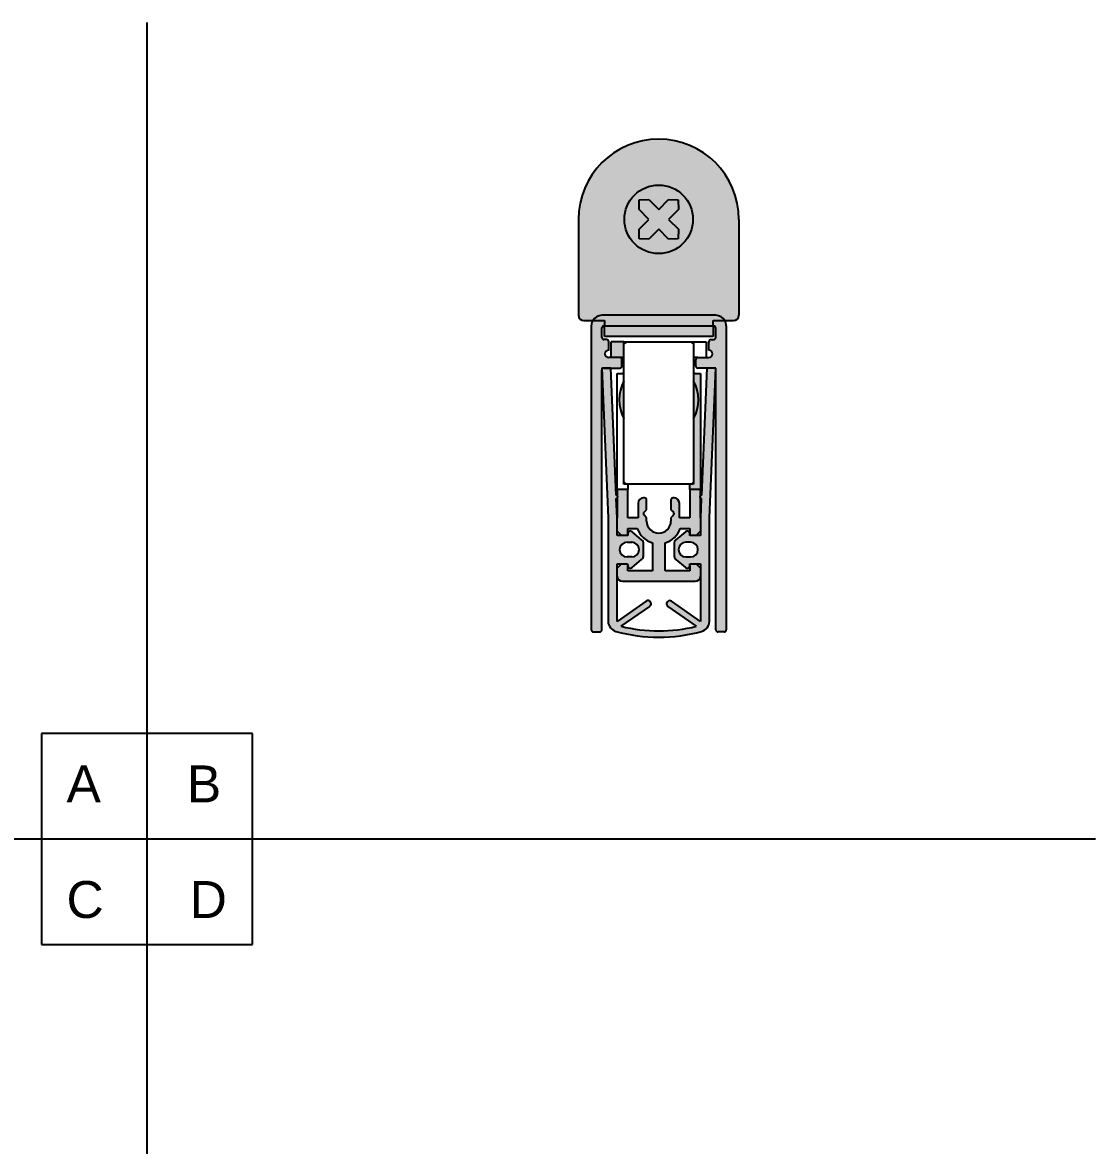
# Model space of a CAD drawing. Header units: millimetres. Extents: x 18 to 198, y 19 to 248.
# Drawn here: x 96.3 to 198, y 142 to 248.5 of the extents above; entities that cross this region are included whole.
import ezdxf
from ezdxf.enums import TextEntityAlignment as Align
from ezdxf.lldxf.tags import DXFTag

# ---------------------------------------------------------------- set-up
doc = ezdxf.new("R2010")
doc.units = ezdxf.units.MM
for name, color, linetype in [('3MM_SCHRAUBE_X_1', 7, 'Continuous'), ('AJ_359', 7, 'Continuous'), ('AP_562_M', 7, 'Continuous'), ('AP_563_708MM', 7, 'Continuous'), ('AP_564_703MM', 7, 'Continuous'), ('AW_121', 7, 'Continuous'), ('DV2_Default', 7, 'Continuous'), ('Standard', 7, 'Continuous')]:
    doc.layers.add(name, color=color, linetype=linetype)
doc.styles.add('SEACAD_Arial', font='ARIAL.TTF')
tags = doc.linetypes.add('HIDDEN2', pattern=[4.762499999999999, 3.175, -1.5875]).pattern_tags.tags
tags[6:7] = [DXFTag(74, 4), DXFTag(75, 0), DXFTag(340, '0'), DXFTag(46, 0.0), DXFTag(50, 0.0), DXFTag(44, 0.0), DXFTag(45, 0.0)]
tags[4:5] = [DXFTag(74, 4), DXFTag(75, 0), DXFTag(340, '0'), DXFTag(46, 0.0), DXFTag(50, 0.0), DXFTag(44, 0.0), DXFTag(45, 0.0)]

# ---------------------------------------------------------------- blocks, each defined once
blk = doc.blocks.new('SE1')
at = {"layer": 'DV2_Default', "linetype": 'Continuous'}
h = blk.add_hatch(color=7, dxfattribs=at)
edge = h.paths.add_edge_path()
edge.add_line((148.999691876286, 229.8110638540582), (148.999691876286, 220.7132860762805))
edge.add_arc((149.499691876286, 220.7132860762804), 0.5000000000000004, 180, 270)
edge.add_line((149.499691876286, 220.2132860762804), (150.3444192474763, 220.2132860762804))
edge.add_arc((151.2104446512607, 219.7132860762804), 1.000000000000001, 90, 149.9999999999995, ccw=False)
edge.add_line((151.2104446512607, 220.7132860762804), (162.0104446512607, 220.7132860762804))
edge.add_arc((162.0104446512607, 219.7132860762804), 1.000000000000001, 29.999999999999773, 90, ccw=False)
edge.add_line((162.8764700550452, 220.2132860762804), (163.6996918762861, 220.2132860762804))
edge.add_arc((163.699691876286, 220.7132860762804), 0.5000000000000004, 270, 360)
edge.add_line((164.199691876286, 220.7132860762804), (164.199691876286, 229.8110638540582))
edge.add_arc((156.599691876286, 229.8110638540582), 7.599999999999998, 0, 180)
edge = h.paths.add_edge_path()
edge.add_ellipse((156.599691876286, 229.8110638540582), major_axis=(3.25, 0), ratio=1, start_angle=0, end_angle=360)
h = blk.add_hatch(color=7, dxfattribs=at)
edge = h.paths.add_edge_path()
edge.add_ellipse((156.599691876286, 229.8110638540582), major_axis=(3.25, 0), ratio=1, start_angle=0, end_angle=360)
h.paths.add_polyline_path([(154.7497054074701, 227.9610773852423), (155.6805716242957, 227.9464340223807), (156.599691876286, 228.8655542743711), (157.5188121282764, 227.9464340223807), (158.449678345102, 227.9610773852423), (158.4643217079635, 228.8919436020678), (157.5452014559731, 229.8110638540582), (158.4643217079635, 230.7301841060486), (158.4496783451019, 231.6610503228742), (157.5188121282764, 231.6756936857357), (156.599691876286, 230.7565734337453), (155.6805716242957, 231.6756936857357), (154.7497054074701, 231.6610503228742), (154.7350620446086, 230.7301841060486), (155.6541822965989, 229.8110638540582), (154.7350620446086, 228.8919436020678)])
for points in [[(156.599691876286, 230.7565734337453), (155.6805716242956, 231.6756936857357), (154.7497054074701, 231.6610503228742), (154.7350620446086, 230.7301841060486), (155.6541822965989, 229.8110638540582), (154.7350620446086, 228.8919436020678), (154.7497054074701, 227.9610773852423), (155.6805716242957, 227.9464340223807), (156.599691876286, 228.8655542743711), (157.5188121282764, 227.9464340223807), (158.4496783451019, 227.9610773852423), (158.4643217079635, 228.8919436020678), (157.5452014559731, 229.8110638540583), (158.4643217079635, 230.7301841060486), (158.4496783451019, 231.6610503228742), (157.5188121282764, 231.6756936857357)], [(151.4604446512608, 218.7132860762804), (161.7604446512608, 218.7132860762804), (161.7604446512608, 219.7132860762804), (151.4604446512608, 219.7132860762804)], [(152.1104446512607, 218.2132860762804), (152.1104446512607, 216.7132860762804), (152.9104446512607, 216.7132860762804), (153.3104446512607, 216.7132860762804), (153.3104446512607, 218.2069603342512)]]:
    blk.add_hatch(color=7, dxfattribs=at).paths.add_polyline_path(points)
h = blk.add_hatch(color=7, dxfattribs=at)
edge = h.paths.add_edge_path()
edge.add_line((162.0104446512607, 220.7132860762804), (151.2104446512607, 220.7132860762804))
edge.add_arc((151.2104446512607, 219.7132860762804), 1.000000000000001, 90, 149.9999999999995)
edge.add_line((150.3444192474763, 220.2132860762804), (151.4604446512608, 220.2132860762804))
edge.add_line((151.4604446512608, 220.2132860762804), (151.4604446512608, 219.7132860762804))
edge.add_line((151.4604446512608, 219.7132860762804), (161.7604446512608, 219.7132860762804))
edge.add_line((161.7604446512608, 219.7132860762804), (161.7604446512608, 220.2132860762804))
edge.add_line((161.7604446512608, 220.2132860762804), (162.8764700550452, 220.2132860762804))
edge.add_arc((162.0104446512607, 219.7132860762804), 1.000000000000001, 29.99999999999973, 90)
h = blk.add_hatch(color=7, dxfattribs=at)
edge = h.paths.add_edge_path()
edge.add_line((150.2104446512607, 219.7132860762804), (150.2104446512607, 190.9132860762804))
edge.add_arc((150.4104446512607, 190.9132860762804), 0.1999999999999997, 180, 270)
edge.add_line((150.4104446512607, 190.7132860762804), (151.0104446512607, 190.7132860762804))
edge.add_arc((151.0104446512607, 190.9132860762804), 0.1999999999999988, 270, 360)
edge.add_line((151.2104446512607, 190.9132860762804), (151.2104446512607, 215.5132860762805))
edge.add_arc((151.4104446512607, 215.5132860762805), 0.1999999999999988, 165.5512047872493, 180, ccw=False)
edge.add_line((151.2167704479878, 215.5631890119315), (151.2104446512607, 215.7129210055276))
edge.add_line((151.2104446512607, 215.7129210055276), (151.3983659499856, 215.7129210055276))
edge.add_arc((151.4104446512607, 215.5132860762805), 0.1999999999999988, 90, 93.46239998342799, ccw=False)
edge.add_line((151.4104446512607, 215.7132860762805), (152.0612028735072, 215.7129210055276))
edge.add_line((152.0612028735072, 215.7129210055276), (152.9104446512607, 215.7132860762804))
edge.add_arc((152.9104446512607, 215.9132860762804), 0.1999999999999988, 270, 360)
edge.add_line((153.1104446512607, 215.9132860762804), (153.1104446512607, 216.5132860762804))
edge.add_arc((152.9104446512607, 216.5132860762805), 0.2000000000000001, 0, 90)
edge.add_line((152.9104446512607, 216.7132860762805), (151.8604446512607, 216.7132860762804))
edge.add_arc((151.8604446512607, 217.0632860762805), 0.3499999999999996, 90, 270, ccw=False)
edge.add_line((151.8604446512607, 217.4132860762804), (151.8604446512607, 218.2132860762804))
edge.add_arc((151.6604446512607, 218.2132860762804), 0.1999999999999997, 0, 90)
edge.add_line((151.6604446512607, 218.4132860762804), (151.4104446512607, 218.4132860762804))
edge.add_arc((151.4104446512607, 218.6132860762804), 0.2000000000000005, 180, 270, ccw=False)
edge.add_line((151.2104446512607, 218.6132860762804), (151.2104446512607, 219.5132860762805))
edge.add_arc((151.4104446512607, 219.5132860762805), 0.1999999999999997, 90, 180, ccw=False)
edge.add_line((151.4104446512607, 219.7132860762805), (151.4604446512608, 219.7132860762804))
edge.add_line((151.4604446512608, 219.7132860762804), (151.4604446512608, 220.2132860762804))
edge.add_line((151.4604446512608, 220.2132860762804), (150.3444192474763, 220.2132860762804))
edge.add_arc((151.2104446512607, 219.7132860762804), 1.000000000000001, 149.9999999999995, 180)
h = blk.add_hatch(color=7, dxfattribs=at)
edge = h.paths.add_edge_path()
edge.add_line((163.0104446512607, 190.9132860762804), (163.0104446512607, 219.7132860762804))
edge.add_arc((162.0104446512607, 219.7132860762804), 1.000000000000001, 0, 29.99999999999973)
edge.add_line((162.8764700550452, 220.2132860762804), (161.7604446512608, 220.2132860762804))
edge.add_line((161.7604446512608, 220.2132860762804), (161.7604446512608, 219.7132860762804))
edge.add_line((161.7604446512608, 219.7132860762804), (161.8104446512607, 219.7132860762804))
edge.add_arc((161.8104446512607, 219.5132860762805), 0.1999999999999997, 0, 90, ccw=False)
edge.add_line((162.0104446512607, 219.5132860762805), (162.0104446512607, 218.6132860762804))
edge.add_arc((161.8104446512607, 218.6132860762804), 0.2000000000000005, 270, 360, ccw=False)
edge.add_line((161.8104446512607, 218.4132860762804), (161.5604446512607, 218.4132860762804))
edge.add_arc((161.5604446512607, 218.2132860762804), 0.1999999999999997, 90, 180)
edge.add_line((161.3604446512607, 218.2132860762804), (161.3604446512607, 217.4132860762805))
edge.add_arc((161.3604446512607, 217.0632860762805), 0.3499999999999996, -90, 90, ccw=False)
edge.add_line((161.3604446512607, 216.7132860762805), (160.3104446512608, 216.7132860762804))
edge.add_arc((160.3104446512607, 216.5132860762805), 0.2000000000000001, 90, 180)
edge.add_line((160.1104446512607, 216.5132860762805), (160.1104446512607, 215.9132860762805))
edge.add_arc((160.3104446512607, 215.9132860762804), 0.1999999999999988, 180, 270)
edge.add_line((160.3104446512607, 215.7132860762804), (161.1596864290143, 215.7132860762804))
edge.add_line((161.1596864290143, 215.7132860762804), (161.8104446512607, 215.7129210055276))
edge.add_line((161.8104446512607, 215.7129210055276), (161.8225233525358, 215.7129210055276))
edge.add_line((161.8225233525358, 215.7129210055276), (162.0104446512607, 215.7129210055276))
edge.add_line((162.0104446512607, 215.7129210055276), (162.0041188545337, 215.5631890119316))
edge.add_arc((161.8104446512607, 215.5132860762805), 0.1999999999999988, 0, 14.448795212750724, ccw=False)
edge.add_line((162.0104446512607, 215.5132860762805), (162.0104446512607, 190.9132860762804))
edge.add_arc((162.2104446512607, 190.9132860762804), 0.1999999999999988, 180, 270)
edge.add_line((162.2104446512607, 190.7132860762804), (162.8104446512607, 190.7132860762804))
edge.add_arc((162.8104446512607, 190.9132860762804), 0.1999999999999997, 270, 360)
h = blk.add_hatch(color=7, dxfattribs=at)
edge = h.paths.add_edge_path()
edge.add_line((151.8104446512612, 201.5108844820482), (151.8104446512612, 191.7183725982635))
edge.add_arc((152.8104446512612, 191.7183725982636), 1, 180, 254.8467161144254)
edge.add_arc((156.6104446512607, 205.7499029043391), 15.53698189894702, 254.8467161144252, 285.1532838855748)
edge.add_arc((160.4104446512602, 191.7183725982636), 0.9999999999999996, 285.153283885573, 360)
edge.add_line((161.4104446512602, 191.7183725982636), (161.4104446512602, 201.5108844820482))
edge.add_line((161.4104446512602, 201.5108844820482), (162.0041188545337, 215.5631890119315))
edge.add_arc((161.8104446512607, 215.5132860762805), 0.1999999999999988, 14.44879521275071, 86.53760001657194)
edge.add_line((161.8225233525359, 215.7129210055276), (161.1596864290143, 215.7129210055276))
edge.add_line((161.1596864290143, 215.7129210055276), (160.6504974031094, 203.6603857667778))
edge.add_arc((160.6441659316302, 203.5105194514534), 0.1500000000000006, 87.58083732046795, 267.5808373204679)
edge.add_line((160.6378344601511, 203.3606531361291), (160.560316136992, 201.5257897082239))
edge.add_line((160.560316136992, 201.5257897082239), (160.560316136992, 199.8612018501552))
edge.add_line((160.560316136992, 199.8612018501552), (159.5604446512608, 199.8612018501552))
edge.add_line((159.5604446512607, 199.8612018501552), (159.5604446512607, 200.011132241879))
edge.add_arc((159.3104446512607, 200.011132241879), 0.2500000000000002, 0, 129.9999999999976)
edge.add_line((159.1497477488391, 200.2026433526588), (158.2365115766979, 199.4363472174373))
edge.add_arc((158.5579053815412, 199.0533249958778), 0.4999999999999998, 129.999999999998, 180)
edge.add_line((158.0579053815412, 199.0533249958778), (158.0579053815412, 197.967713907029))
edge.add_arc((158.5579053815412, 197.967713907029), 0.5, 180, 229.9999999999999)
edge.add_line((158.2365115766979, 197.5846916854696), (159.1497477488391, 196.8183955502481))
edge.add_arc((159.3104446512607, 197.0099066610279), 0.2500000000000003, 230.0000000000024, 360.015960519736)
edge.add_line((159.560444641561, 197.0099763019319), (159.5650138566116, 197.1598370527517))
edge.add_line((159.5650138566116, 197.1598370527517), (160.560316136992, 197.1598370527517))
edge.add_line((160.560316136992, 197.1598370527517), (160.560316136992, 191.6997412639295))
edge.add_line((160.560316136992, 191.6997412639295), (157.8161743641988, 193.6212474259833))
edge.add_arc((157.6440991855074, 193.3755033866287), 0.3000000000000013, 54.99947592526399, 234.9994759252595)
edge.add_line((157.472024006816, 193.129759347274), (160.1671760468952, 191.2425568331661))
edge.add_arc((156.6104446512607, 205.7499029043391), 14.93698189894702, 256.2246400002934, 283.7753599997063, ccw=False)
edge.add_line((153.0537132556263, 191.2425568331661), (155.7488652957054, 193.1297593472741))
edge.add_arc((155.5767901170141, 193.3755033866287), 0.2999999999999971, 305.000524074736, 485.000524074748)
edge.add_line((155.4047149383226, 193.6212474259833), (152.6605731655294, 191.6997412639294))
edge.add_line((152.6605731655295, 191.6997412639294), (152.6605731655295, 197.1598370527517))
edge.add_line((152.6605731655295, 197.1598370527517), (153.6558754459098, 197.1598370527517))
edge.add_line((153.6558754459098, 197.1598370527517), (153.6604446609604, 197.0099763019319))
edge.add_arc((153.9104446512607, 197.0099066610279), 0.2499999999999999, 179.984039480264, 309.9999999999976)
edge.add_line((154.0711415536823, 196.8183955502481), (154.9843777258235, 197.5846916854695))
edge.add_arc((154.6629839209803, 197.967713907029), 0.500000000000001, 310.0000000000001, 360)
edge.add_line((155.1629839209803, 197.967713907029), (155.1629839209803, 199.0533249958778))
edge.add_arc((154.6629839209803, 199.0533249958778), 0.5, 0, 50.000000000002)
edge.add_line((154.9843777258235, 199.4363472174373), (154.0711415536823, 200.2026433526588))
edge.add_arc((153.9104446512607, 200.011132241879), 0.2500000000000003, 50.0000000000024, 180)
edge.add_line((153.6604446512607, 200.011132241879), (153.6604446512607, 199.8612018501552))
edge.add_line((153.6604446512607, 199.8612018501552), (152.6605731655295, 199.8612018501552))
edge.add_line((152.6605731655295, 199.8612018501552), (152.6605731655295, 201.525789708224))
edge.add_line((152.6605731655295, 201.5257897082239), (152.5830548423704, 203.3606531361291))
edge.add_arc((152.5767233708912, 203.5105194514534), 0.1500000000000005, 272.4191626795213, 452.4191626795429)
edge.add_line((152.570391899412, 203.6603857667778), (152.0612028735072, 215.7129210055276))
edge.add_line((152.0612028735072, 215.7129210055276), (151.3983659499856, 215.7129210055276))
edge.add_arc((151.4104446512607, 215.5132860762805), 0.1999999999999988, 93.46239998342807, 165.5512047872493)
edge.add_line((151.2167704479878, 215.5631890119315), (151.8104446512612, 201.5108844820482))
edge = h.paths.add_edge_path()
edge.add_line((153.5983939746221, 197.8108844820385), (154.0439128017907, 197.8108844820385))
edge.add_arc((154.0439128017907, 198.5108844820385), 0.6999999999999993, 270, 450)
edge.add_line((154.0439128017907, 199.2108844820385), (153.5983939746221, 199.2108844820385))
edge.add_arc((153.5983939746221, 198.5108844820385), 0.7000000000000027, 90, 270)
edge = h.paths.add_edge_path()
edge.add_line((159.1769765007307, 197.8108844820385), (159.6224953278993, 197.8108844820385))
edge.add_arc((159.6224953278993, 198.5108844820385), 0.7000000000000027, 270, 450)
edge.add_line((159.6224953278993, 199.2108844820385), (159.1769765007307, 199.2108844820385))
edge.add_arc((159.1769765007307, 198.5108844820385), 0.6999999999999993, 90, 270)
h = blk.add_hatch(color=7, dxfattribs=at)
edge = h.paths.add_edge_path()
edge.add_line((160.5604446512608, 204.2132860762804), (160.5604446512608, 215.2132860762804))
edge.add_line((160.5604446512608, 215.2132860762805), (160.0604446512608, 215.2132860762805))
edge.add_arc((160.0604446512608, 214.7132860762805), 0.5000000000000004, 90, 107.4576031237335)
edge.add_line((159.9104446512607, 215.1902556769889), (159.9104446512607, 214.4944373893361))
edge.add_arc((156.6104446512607, 212.7132860762804), 3.75, -28.357636576328105, 28.35763657632782, ccw=False)
edge.add_line((159.9104446512607, 210.9321347632248), (159.9104446512607, 204.7196118183096))
edge.add_line((159.9104446512607, 204.7196118183096), (159.5604446512608, 204.7132860762804))
edge.add_line((159.5604446512608, 204.7132860762804), (159.5604446512608, 204.2132860762804))
edge.add_line((159.5604446512608, 204.2132860762804), (160.5604446512608, 204.2132860762804))
h = blk.add_hatch(color=7, dxfattribs=at)
edge = h.paths.add_edge_path()
edge.add_line((153.3104446512607, 210.9321347632248), (153.3104446512607, 214.4944373893361))
edge.add_arc((156.6104446512607, 212.7132860762804), 3.75, 151.6423634236721, 208.3576365763279)
h = blk.add_hatch(color=7, dxfattribs=at)
edge = h.paths.add_edge_path()
edge.add_arc((156.6104446512607, 212.7132860762804), 3.75, 331.642363423672, 388.3576365763277)
edge.add_line((159.9104446512607, 214.4944373893361), (159.9104446512607, 210.9321347632248))
h = blk.add_hatch(color=7, dxfattribs=at)
edge = h.paths.add_edge_path()
edge.add_line((157.2104446512608, 196.5108360102078), (157.2104446512608, 199.1490441923229))
edge.add_arc((156.6155586617059, 201.2151058224374), 2.150000000000001, 286.0628215177911, 340.8815502486524)
edge.add_line((158.6469721783006, 200.5109331698893), (159.5604446512608, 200.5109331001544))
edge.add_line((159.5604446512608, 200.5109331001544), (159.5604446512608, 200.011132241879))
edge.add_line((159.5604446512608, 200.011132241879), (159.5604446512607, 199.9609331340617))
edge.add_arc((159.7604446512608, 199.9609331340617), 0.2000000000000001, 180, 209.9111491711448)
edge.add_line((159.5870847048766, 199.8612018501552), (160.1607133673543, 199.8612018501552))
edge.add_line((160.1607133673543, 199.8612018501552), (160.560316136992, 200.2608046197929))
edge.add_line((160.560316136992, 200.2608046197929), (160.560316136992, 201.525789708224))
edge.add_line((160.560316136992, 201.5257897082239), (160.5604446512608, 203.3860576211065))
edge.add_arc((160.6441659316302, 203.5105194514534), 0.1500000000000006, 123.92739276940719, 236.07260723059278, ccw=False)
edge.add_line((160.5604446512608, 203.6349812818003), (160.5604446512608, 204.2132860762804))
edge.add_line((160.5604446512608, 204.2132860762804), (159.5604446512608, 204.2132860762804))
edge.add_line((159.5604446512608, 204.2132860762804), (159.5604446512608, 201.5109330824994))
edge.add_line((159.5604446512608, 201.5109330824994), (158.5604446512608, 201.5109330824994))
edge.add_line((158.5604446512608, 201.5109330824994), (158.5604446512608, 202.913286202833))
edge.add_arc((158.0604446512608, 202.913286202833), 0.5, 0, 90)
edge.add_line((158.0604446512608, 203.413286202833), (157.9604446512608, 203.413286202833))
edge.add_arc((157.9604446512608, 203.213286202833), 0.2000000000000001, 90, 180)
edge.add_line((157.7604446512608, 203.213286202833), (157.7604446512608, 202.293775794974))
edge.add_line((157.7604446512608, 202.293775794974), (158.0018660074981, 202.0523544387367))
edge.add_arc((157.8604446512608, 201.9109330824994), 0.2000000000000003, -44.999999999994316, 45, ccw=False)
edge.add_line((158.0018660074981, 201.7695117262621), (157.7604446512608, 201.5280903700248))
edge.add_line((157.7604446512608, 201.5280903700248), (157.7604446512608, 201.2132860762804))
edge.add_arc((156.6104446512607, 201.2132860762804), 1.150000000000184, 180, 360, ccw=False)
edge.add_line((155.4604446512605, 201.2132860762804), (155.4604446512606, 201.5280903700248))
edge.add_line((155.4604446512606, 201.5280903700248), (155.2190232950233, 201.7695117262621))
edge.add_arc((155.3604446512607, 201.9109330824994), 0.2000000000000001, 135, 224.9999999999943, ccw=False)
edge.add_line((155.2190232950233, 202.0523544387367), (155.4604446512606, 202.293775794974))
edge.add_line((155.4604446512606, 202.293775794974), (155.4604446512606, 203.213286202833))
edge.add_arc((155.2604446512606, 203.213286202833), 0.1999999999999999, 0, 90)
edge.add_line((155.2604446512606, 203.413286202833), (155.1604446512606, 203.413286202833))
edge.add_arc((155.1604446512606, 202.913286202833), 0.5000000000000004, 90, 180)
edge.add_line((154.6604446512606, 202.913286202833), (154.6604446512606, 201.5109330824994))
edge.add_line((154.6604446512606, 201.5109330824994), (153.6604446512606, 201.5109330824994))
edge.add_line((153.6604446512606, 201.5109330824994), (153.6604446512606, 204.2132860762805))
edge.add_line((153.6604446512606, 204.2132860762804), (152.6604446512606, 204.2132860762804))
edge.add_line((152.6604446512606, 204.2132860762804), (152.6604446512606, 203.6349812818003))
edge.add_arc((152.5767233708912, 203.5105194514534), 0.1500000000000005, -56.072607230601875, 56.072607230601875, ccw=False)
edge.add_line((152.6604446512606, 203.3860576211065), (152.6604446512606, 201.5288316487902))
edge.add_line((152.6604446512606, 201.5288316487901), (152.6605731655295, 200.2608046197929))
edge.add_line((152.6605731655295, 200.2608046197929), (153.0601759351672, 199.8612018501552))
edge.add_line((153.0601759351672, 199.8612018501552), (153.6338045976449, 199.8612018501552))
edge.add_arc((153.4604446512606, 199.9609331340617), 0.2000000000000005, 330.0888508288552, 360)
edge.add_line((153.6604446512606, 199.9609331340617), (153.6604446512607, 200.011132241879))
edge.add_line((153.6604446512607, 200.011132241879), (153.6604446512606, 200.5109331001544))
edge.add_line((153.6604446512606, 200.5109331001544), (154.5739171242209, 200.5109331698893))
edge.add_arc((156.6053306408155, 201.2151058224374), 2.149999999999999, 199.1184497513474, 253.9371784822082)
edge.add_line((156.0104446512606, 199.1490441923229), (156.0104446512606, 196.5108360102078))
edge.add_line((156.0104446512606, 196.5108360102078), (153.6604446512606, 196.510835777771))
edge.add_line((153.6604446512606, 196.510835777771), (153.6604446512606, 197.0099066610279))
edge.add_line((153.6604446512606, 197.0099066610279), (153.657930025081, 197.0924511289548))
edge.add_arc((153.4604446512606, 197.0608358300153), 0.200000000000001, 9.09526669336464, 29.67015348127318)
edge.add_line((153.6342225494431, 197.1598370527517), (153.059445873997, 197.1598370527517))
edge.add_line((153.059445873997, 197.1598370527517), (152.6605731655295, 196.7609643442841))
edge.add_line((152.6605731655295, 196.7609643442841), (152.6605731655295, 195.999500044359))
edge.add_arc((153.1604446512606, 196.0108357292925), 0.5000000000000004, 181.299085111725, 270)
edge.add_line((153.1604446512606, 195.5108357292925), (160.0604446512608, 195.5108357292925))
edge.add_arc((160.0604446512608, 196.0108357292925), 0.5000000000000004, 270, 358.7009148882816)
edge.add_line((160.560316136992, 195.999500044359), (160.560316136992, 196.7609643442841))
edge.add_line((160.560316136992, 196.7609643442841), (160.1614434285244, 197.1598370527517))
edge.add_line((160.1614434285244, 197.1598370527517), (159.5866667530784, 197.1598370527517))
edge.add_arc((159.7604446512608, 197.0608358300153), 0.2000000000000005, 150.3298465187268, 170.9047333066354)
edge.add_line((159.5629592774405, 197.0924511289548), (159.5604425202092, 197.009906726003))
edge.add_line((159.5604425202092, 197.009906726003), (159.5604446512608, 196.510835777771))
edge.add_line((159.5604446512608, 196.510835777771), (157.2104446512608, 196.5108360102078))
at = {"layer": '3MM_SCHRAUBE_X_1', "color": 7, "linetype": 'Continuous'}
for p, q in [((154.7350620446086, 230.7301841060486), (154.7497054074701, 231.6610503228742)), ((154.7497054074701, 231.6610503228742), (155.6805716242956, 231.6756936857357)), ((155.6805716242957, 231.6756936857357), (156.599691876286, 230.7565734337453)), ((156.599691876286, 230.7565734337453), (157.5188121282764, 231.6756936857357)), ((157.5188121282764, 231.6756936857357), (158.449678345102, 231.6610503228741)), ((158.4496783451019, 231.6610503228742), (158.4643217079635, 230.7301841060486)), ((155.6541822965989, 229.8110638540582), (154.7350620446086, 230.7301841060486)), ((158.4643217079635, 230.7301841060486), (157.5452014559731, 229.8110638540582)), ((154.7350620446086, 228.8919436020678), (155.6541822965989, 229.8110638540582)), ((154.7497054074701, 227.9610773852423), (154.7350620446085, 228.8919436020679)), ((156.599691876286, 228.8655542743711), (155.6805716242956, 227.9464340223807)), ((157.5188121282764, 227.9464340223807), (156.599691876286, 228.8655542743711)), ((157.5452014559731, 229.8110638540582), (158.4643217079635, 228.8919436020678)), ((158.4643217079635, 228.8919436020678), (158.4496783451019, 227.9610773852423)), ((155.6805716242957, 227.9464340223807), (154.7497054074701, 227.9610773852423)), ((158.449678345102, 227.9610773852423), (157.5188121282764, 227.9464340223807))]:
    blk.add_line(p, q, dxfattribs=at)
at = {"layer": 'AJ_359', "color": 7, "linetype": 'Continuous'}
for p, q in [((152.1104446512607, 216.7132860762804), (152.1104446512607, 218.2132860762804)), ((153.3104446512607, 218.2132860762804), (152.1104446512607, 218.2132860762804)), ((153.3104446512607, 218.2132860762804), (159.9104446512607, 218.2132860762804)), ((153.3104446512607, 218.2069603342512), (153.3104446512607, 218.2132860762804)), ((153.3104446512607, 204.7196118183097), (153.3104446512607, 218.2069603342512)), ((159.9104446512607, 218.2132860762804), (161.1104446512607, 218.2132860762804)), ((159.9104446512607, 218.2132860762804), (159.9104446512607, 218.2069603342512)), ((159.9104446512607, 218.2069603342512), (159.9104446512607, 204.7196118183097)), ((161.1104446512607, 218.2132860762804), (161.1104446512607, 216.7132860762804)), ((153.3104446512607, 216.7132860762804), (152.9104446512607, 216.7132860762804)), ((160.3104446512607, 216.7132860762804), (159.9104446512607, 216.7132860762804)), ((153.3104446512607, 206.7132860762804), (153.3104446512607, 209.1132860762804)), ((159.9104446512607, 209.1132860762804), (159.9104446512607, 206.7132860762804)), ((153.3104446512607, 204.7132860762804), (153.3104446512607, 204.7196118183097)), ((159.9104446512607, 204.7132860762804), (153.3104446512605, 204.7132860762804)), ((159.9104446512607, 204.7196118183097), (159.9104446512607, 204.7132860762804))]:
    blk.add_line(p, q, dxfattribs=at)
for start, end in [(151.6423634236721, 208.3576365763279), (331.642363423672, 28.35763657632772)]:
    blk.add_arc((156.6104446512607, 212.7132860762804), 3.75, start, end, dxfattribs=at)
for points in [[(153.3104446512607, 218.2069603342512), (153.3104446512607, 218.1933897727188), (153.331892786939, 218.1615249731466), (153.3882581271559, 218.0915074750873), (153.4240407535043, 218.0521152735201), (153.4620071512607, 218.0132860762804)], [(159.7588821512607, 218.0132860762804), (159.796848549015, 218.0521152735223), (159.8326311753655, 218.0915074750873), (159.8889965155824, 218.1615249731466), (159.9104446512607, 218.1933897727188), (159.9104446512607, 218.2069603342512)], [(153.3104446512607, 204.7196118183097), (153.3104446512607, 204.733182379842), (153.331892786939, 204.7650471794143), (153.3882581271559, 204.8350646774736), (153.4240407535034, 204.8744568790417), (153.4620071512607, 204.9132860762805)], [(159.7588821512607, 204.9132860762805), (159.7968485490152, 204.8744568790387), (159.8326311753655, 204.8350646774736), (159.8889965155824, 204.7650471794143), (159.9104446512607, 204.733182379842), (159.9104446512607, 204.7196118183097)]]:
    blk.add_open_spline(points, degree=3, knots=[0, 0, 0, 0, 0.5, 0.5, 1, 1, 1, 1], dxfattribs=at)
at = {"layer": 'AP_562_M', "color": 7, "linetype": 'HIDDEN2'}
for p, q in [((162.0104446512607, 220.7132860762804), (151.2104446512607, 220.7132860762804)), ((151.4604446512608, 219.7132860762804), (161.7604446512608, 219.7132860762804))]:
    blk.add_line(p, q, dxfattribs=at)
at = {"layer": 'AP_562_M', "color": 7, "linetype": 'Continuous'}
for p, q in [((150.2104446512607, 219.7132860762804), (150.2104446512607, 190.9132860762804)), ((151.2104446512607, 218.6132860762804), (151.2104446512607, 219.5132860762805)), ((151.4104446512607, 219.7132860762804), (151.4604446512608, 219.7132860762804)), ((161.7604446512608, 219.7132860762804), (161.8104446512607, 219.7132860762804)), ((162.0104446512607, 218.6132860762804), (162.0104446512607, 219.5132860762805)), ((163.0104446512607, 219.7132860762804), (163.0104446512607, 190.9132860762804)), ((151.6604446512607, 218.4132860762804), (151.4104446512607, 218.4132860762804)), ((151.8604446512607, 217.4132860762804), (151.8604446512607, 218.2132860762804)), ((161.3604446512607, 217.4132860762804), (161.3604446512607, 218.2132860762804)), ((161.5604446512607, 218.4132860762804), (161.8104446512607, 218.4132860762804)), ((152.9104446512607, 216.7132860762804), (151.8604446512607, 216.7132860762804)), ((153.1104446512607, 215.9132860762804), (153.1104446512607, 216.5132860762804)), ((160.1104446512607, 215.9132860762804), (160.1104446512607, 216.5132860762804)), ((160.3104446512607, 216.7132860762804), (161.3604446512607, 216.7132860762804)), ((151.2104446512607, 190.9132860762804), (151.2104446512607, 215.5132860762804)), ((151.4104446512607, 215.7132860762804), (152.9104446512607, 215.7132860762804)), ((161.8104446512607, 215.7132860762804), (160.3104446512607, 215.7132860762804)), ((162.0104446512607, 190.9132860762804), (162.0104446512607, 215.5132860762804)), ((150.4104446512607, 190.7132860762804), (151.0104446512607, 190.7132860762804)), ((162.8104446512607, 190.7132860762804), (162.2104446512607, 190.7132860762804))]:
    blk.add_line(p, q, dxfattribs=at)
at = {"layer": 'AP_562_M', "color": 7, "linetype": 'HIDDEN2'}
for centre, radius, start, end in [((151.2104446512607, 219.7132860762804), 1.000000000000001, 90, 149.9999999999995), ((162.0104446512607, 219.7132860762804), 1.000000000000001, 29.99999999999973, 90), ((151.4104446512607, 215.5132860762805), 0.1999999999999988, 93.46239998342807, 165.5512047872493), ((161.8104446512607, 215.5132860762805), 0.1999999999999988, 14.44879521275071, 86.53760001657194)]:
    blk.add_arc(centre, radius, start, end, dxfattribs=at)
at = {"layer": 'AP_562_M', "color": 7, "linetype": 'Continuous'}
for centre, radius, start, end in [((151.2104446512607, 219.7132860762804), 1.000000000000001, 149.9999999999995, 180), ((151.4104446512607, 219.5132860762805), 0.1999999999999997, 90, 180), ((161.8104446512607, 219.5132860762805), 0.1999999999999997, 0, 90), ((162.0104446512607, 219.7132860762804), 1.000000000000001, 0, 29.99999999999973), ((151.4104446512607, 218.6132860762804), 0.2000000000000005, 180, 270), ((151.6604446512607, 218.2132860762804), 0.1999999999999997, 0, 90), ((161.5604446512607, 218.2132860762804), 0.1999999999999997, 90, 180), ((161.8104446512607, 218.6132860762804), 0.2000000000000005, 270, 0), ((151.8604446512607, 217.0632860762805), 0.3499999999999996, 90, 270), ((161.3604446512607, 217.0632860762805), 0.3499999999999996, 270, 90), ((152.9104446512607, 216.5132860762805), 0.2000000000000001, 0, 90), ((160.3104446512607, 216.5132860762805), 0.2000000000000001, 90, 180), ((151.4104446512607, 215.5132860762805), 0.1999999999999988, 165.5512047872493, 180), ((151.4104446512607, 215.5132860762805), 0.1999999999999988, 90, 93.46239998342807), ((152.9104446512607, 215.9132860762804), 0.1999999999999988, 270, 0), ((160.3104446512607, 215.9132860762804), 0.1999999999999988, 180, 270), ((161.8104446512607, 215.5132860762805), 0.1999999999999988, 86.53760001657194, 90), ((161.8104446512607, 215.5132860762805), 0.1999999999999988, 0, 14.44879521275071), ((150.4104446512607, 190.9132860762804), 0.1999999999999997, 180, 270), ((151.0104446512607, 190.9132860762804), 0.1999999999999988, 270, 0), ((162.2104446512607, 190.9132860762804), 0.1999999999999988, 180, 270), ((162.8104446512607, 190.9132860762804), 0.1999999999999997, 270, 0)]:
    blk.add_arc(centre, radius, start, end, dxfattribs=at)
at = {"layer": 'AP_563_708MM', "color": 7, "linetype": 'Continuous'}
for p, q in [((152.6604446512606, 204.2132860762804), (152.6604446512606, 215.2132860762804)), ((152.6604446512606, 215.2132860762805), (153.1604446512606, 215.2132860762805)), ((160.0604446512608, 215.2132860762805), (160.5604446512608, 215.2132860762805)), ((160.5604446512608, 215.2132860762805), (160.5604446512608, 204.2132860762805)), ((153.6604446512606, 204.7132860762805), (153.6604446512606, 204.2132860762805)), ((159.5604446512608, 204.2132860762804), (159.5604446512608, 204.7132860762804)), ((152.6604446512606, 204.2132860762804), (152.6604446512606, 203.6349812818003)), ((153.6604446512606, 204.2132860762804), (152.6604446512606, 204.2132860762804)), ((152.6604446512606, 203.3860576211065), (152.6604446512606, 201.5288316487901)), ((153.6604446512606, 201.5109330824994), (153.6604446512606, 204.2132860762805)), ((155.2604446512606, 203.413286202833), (155.1604446512606, 203.413286202833)), ((158.0604446512608, 203.413286202833), (157.9604446512608, 203.413286202833)), ((159.5604446512608, 204.2132860762804), (159.5604446512608, 201.5109330824994)), ((160.5604446512608, 204.2132860762804), (159.5604446512608, 204.2132860762804)), ((160.5604446512608, 203.6349812818003), (160.5604446512608, 204.2132860762804)), ((160.5604446512608, 201.5288316487901), (160.5604446512608, 203.3860576211065)), ((154.6604446512606, 202.913286202833), (154.6604446512606, 201.5109330824994)), ((155.2190232950233, 202.0523544387367), (155.4604446512606, 202.293775794974)), ((155.4604446512606, 202.293775794974), (155.4604446512606, 203.213286202833)), ((157.7604446512608, 203.213286202833), (157.7604446512608, 202.293775794974)), ((157.7604446512608, 202.293775794974), (158.0018660074981, 202.0523544387367)), ((158.5604446512608, 201.5109330824994), (158.5604446512608, 202.913286202833)), ((154.6604446512606, 201.5109330824994), (153.6604446512606, 201.5109330824994)), ((155.4604446512606, 201.5280903700248), (155.2190232950233, 201.7695117262621)), ((155.4604446512606, 201.2132860762804), (155.4604446512606, 201.5280903700248)), ((158.0018660074981, 201.7695117262621), (157.7604446512608, 201.5280903700248)), ((157.7604446512608, 201.5280903700248), (157.7604446512608, 201.2132860762805)), ((159.5604446512608, 201.5109330824994), (158.5604446512608, 201.5109330824994)), ((152.6605731655295, 200.2608046197929), (153.0601759351672, 199.8612018501552)), ((153.6604446512606, 200.5109331001544), (154.5739171242209, 200.5109331698893)), ((153.6604446512606, 200.011132241879), (153.6604446512606, 200.5109331001545)), ((158.6469721783006, 200.5109331698893), (159.5604446512608, 200.5109331001544)), ((159.5604446512608, 200.5109331001544), (159.5604446512608, 200.011132241879)), ((160.1607133673542, 199.8612018501552), (160.560316136992, 200.2608046197929)), ((156.0104446512606, 199.1490441923229), (156.0104446512606, 196.5108360102078)), ((157.2104446512608, 196.5108360102078), (157.2104446512608, 199.1490441923229)), ((153.059445873997, 197.1598370527517), (152.6605731655295, 196.7609643442841)), ((153.6604446512606, 196.510835777771), (153.6604446512606, 197.0099066610279)), ((159.5604446512608, 197.0099066610279), (159.5604446512608, 196.510835777771)), ((160.560316136992, 196.7609643442841), (160.1614434285244, 197.1598370527517)), ((156.0104446512606, 196.5108360102078), (153.6604446512606, 196.510835777771)), ((159.5604446512608, 196.510835777771), (157.2104446512608, 196.5108360102078)), ((153.1604446512606, 195.5108357292925), (160.0604446512608, 195.5108357292925))]:
    blk.add_line(p, q, dxfattribs=at)
for centre, radius, start, end in [((153.1604446512606, 214.7132860762805), 0.5000000000000004, 72.54239687626958, 90), ((160.0604446512608, 214.7132860762805), 0.5000000000000004, 90, 107.4576031237335), ((155.1604446512606, 202.913286202833), 0.5000000000000004, 90, 180), ((155.2604446512606, 203.213286202833), 0.1999999999999999, 0, 90), ((157.9604446512608, 203.213286202833), 0.2000000000000001, 90, 180), ((158.0604446512608, 202.913286202833), 0.5, 0, 90), ((155.3604446512607, 201.9109330824994), 0.2000000000000001, 135, 224.9999999999942), ((156.6104446512607, 201.2132860762804), 1.150000000000184, 180, 0), ((157.8604446512608, 201.9109330824994), 0.2000000000000003, 315.0000000000057, 45), ((156.6053306408155, 201.2151058224374), 2.149999999999999, 199.1184497513474, 253.9371784822082), ((156.6155586617059, 201.2151058224374), 2.150000000000001, 286.0628215177911, 340.8815502486524), ((153.4604446512606, 199.9609331340617), 0.2000000000000005, 330.0888508288552, 0), ((159.7604446512608, 199.9609331340617), 0.2000000000000001, 180, 209.9111491711448), ((153.4604446512606, 197.0608358300153), 0.200000000000001, 9.09526669336464, 29.67015348127318), ((159.7604446512608, 197.0608358300153), 0.2000000000000005, 150.3298465187268, 170.9047333066354), ((153.1604446512606, 196.0108357292925), 0.5000000000000004, 181.299085111725, 270), ((160.0604446512608, 196.0108357292925), 0.5000000000000004, 270, 358.7009148882816)]:
    blk.add_arc(centre, radius, start, end, dxfattribs=at)
at = {"layer": 'AP_564_703MM', "color": 7, "linetype": 'Continuous'}
for p, q in [((151.2104446512607, 215.7129210055276), (151.8104446512612, 201.5108844820482)), ((152.0612028735072, 215.7129210055276), (151.2104446512607, 215.7129210055276)), ((152.570391899412, 203.6603857667778), (152.0612028735072, 215.7129210055276)), ((161.1596864290143, 215.7129210055276), (160.6504974031094, 203.6603857667778)), ((162.0104446512607, 215.7129210055276), (161.1596864290143, 215.7129210055276)), ((161.4104446512602, 201.5108844820482), (162.0104446512607, 215.7129210055276)), ((152.6605731655295, 201.5257897082239), (152.5830548423704, 203.360653136129)), ((160.6378344601511, 203.3606531361291), (160.560316136992, 201.525789708224)), ((151.8104446512612, 201.5108844820482), (151.8104446512612, 191.7183725982635)), ((152.6605731655295, 199.8612018501552), (152.6605731655295, 201.525789708224)), ((160.560316136992, 201.5257897082239), (160.560316136992, 199.8612018501552)), ((161.4104446512602, 191.7183725982636), (161.4104446512602, 201.5108844820482)), ((154.9843777258235, 199.4363472174373), (154.0711415536824, 200.2026433526588)), ((159.1497477488391, 200.2026433526588), (158.2365115766979, 199.4363472174373)), ((153.6604446512607, 199.8612018501552), (152.6605731655295, 199.8612018501552)), ((153.5983939746221, 199.2108844820385), (154.0439128017907, 199.2108844820385)), ((153.6604446512607, 200.011132241879), (153.6604446512607, 199.8612018501552)), ((155.1629839209803, 197.967713907029), (155.1629839209803, 199.0533249958778)), ((158.0579053815412, 199.0533249958778), (158.0579053815412, 197.967713907029)), ((159.6224953278993, 199.2108844820385), (159.1769765007307, 199.2108844820385)), ((159.5604446512607, 199.8612018501552), (159.5604446512607, 200.011132241879)), ((160.560316136992, 199.8612018501552), (159.5604446512607, 199.8612018501552)), ((152.6605731655295, 197.1598370527517), (153.6558754459098, 197.1598370527517)), ((152.6605731655295, 191.6997412639295), (152.6605731655295, 197.1598370527517)), ((154.0439128017907, 197.8108844820385), (153.5983939746222, 197.8108844820385)), ((153.6558754459098, 197.1598370527517), (153.6604446609604, 197.0099763019319)), ((154.0711415536823, 196.8183955502481), (154.9843777258235, 197.5846916854696)), ((158.2365115766979, 197.5846916854696), (159.1497477488391, 196.8183955502481)), ((159.1769765007307, 197.8108844820385), (159.6224953278993, 197.8108844820385)), ((159.560444641561, 197.0099763019319), (159.5650138566116, 197.1598370527517)), ((159.5650138566116, 197.1598370527517), (160.560316136992, 197.1598370527517)), ((160.560316136992, 197.1598370527517), (160.560316136992, 191.6997412639295)), ((155.4047149383226, 193.6212474259833), (152.6605731655294, 191.6997412639295)), ((153.0537132556263, 191.2425568331661), (155.7488652957054, 193.1297593472741)), ((157.472024006816, 193.129759347274), (160.1671760468952, 191.2425568331661)), ((160.560316136992, 191.6997412639295), (157.8161743641988, 193.6212474259833))]:
    blk.add_line(p, q, dxfattribs=at)
for centre, radius, start, end in [((152.5767233708912, 203.5105194514534), 0.1500000000000005, 272.4191626795213, 92.41916267954292), ((160.6441659316302, 203.5105194514534), 0.1500000000000006, 87.58083732046795, 267.5808373204679), ((153.9104446512607, 200.011132241879), 0.2500000000000003, 50.0000000000024, 180), ((159.3104446512607, 200.011132241879), 0.2500000000000002, 0, 129.9999999999976), ((153.5983939746221, 198.5108844820385), 0.7000000000000027, 90, 270), ((154.0439128017907, 198.5108844820385), 0.6999999999999993, 270, 90), ((154.6629839209803, 199.0533249958778), 0.5, 0, 50.000000000002), ((158.5579053815412, 199.0533249958778), 0.4999999999999998, 129.999999999998, 180), ((159.1769765007307, 198.5108844820385), 0.6999999999999993, 90, 270), ((159.6224953278993, 198.5108844820385), 0.7000000000000027, 270, 90), ((153.9104446512607, 197.0099066610279), 0.2499999999999999, 179.984039480264, 309.9999999999976), ((154.6629839209803, 197.967713907029), 0.500000000000001, 310.0000000000001, 0), ((158.5579053815412, 197.967713907029), 0.5, 180, 229.9999999999999), ((159.3104446512607, 197.0099066610279), 0.2500000000000003, 230.0000000000024, 0.01596051973603259), ((155.5767901170141, 193.3755033866287), 0.2999999999999971, 305.000524074736, 125.000524074748), ((157.6440991855074, 193.3755033866287), 0.3000000000000013, 54.99947592526399, 234.9994759252595), ((152.8104446512612, 191.7183725982636), 1, 180, 254.8467161144254), ((160.4104446512602, 191.7183725982636), 0.9999999999999996, 285.153283885573, 0), ((156.6104446512607, 205.7499029043391), 15.53698189894702, 254.8467161144252, 285.1532838855748), ((156.6104446512607, 205.7499029043391), 14.93698189894702, 256.2246400002934, 283.7753599997063)]:
    blk.add_arc(centre, radius, start, end, dxfattribs=at)
at = {"layer": 'AW_121', "color": 7, "linetype": 'Continuous'}
for p, q in [((148.999691876286, 229.8110638540582), (148.999691876286, 220.7132860762805)), ((164.199691876286, 229.8110638540582), (164.199691876286, 220.7132860762805)), ((149.499691876286, 220.2132860762804), (151.4604446512608, 220.2132860762804)), ((151.4604446512608, 220.2132860762804), (151.4604446512608, 219.7132860762804)), ((151.4604446512608, 218.7132860762804), (151.4604446512608, 219.7132860762804)), ((161.7604446512608, 220.2132860762804), (163.699691876286, 220.2132860762804)), ((161.7604446512608, 219.7132860762804), (161.7604446512608, 220.2132860762804)), ((161.7604446512608, 219.7132860762804), (161.7604446512608, 218.7132860762804)), ((161.7604446512608, 218.7132860762804), (151.4604446512608, 218.7132860762804))]:
    blk.add_line(p, q, dxfattribs=at)
blk.add_circle((156.599691876286, 229.8110638540582), 3.25, dxfattribs=at)
for centre, radius, start, end in [((156.599691876286, 229.8110638540582), 7.599999999999998, 0, 180), ((149.499691876286, 220.7132860762804), 0.5000000000000004, 180, 270), ((163.699691876286, 220.7132860762804), 0.5000000000000004, 270, 0)]:
    blk.add_arc(centre, radius, start, end, dxfattribs=at)

msp = doc.modelspace()

# ---------------------------------------------------------------- hatches: boundary and pattern name
at = {"layer": 'Standard', "linetype": 'Continuous'}
h = msp.add_hatch(color=7, dxfattribs=at)
edge = h.paths.add_edge_path()
edge.add_line((148.999691876286, 229.8110638540582), (148.999691876286, 220.7132860762805))
edge.add_arc((149.499691876286, 220.7132860762804), 0.5000000000000004, 180, 270)
edge.add_line((149.499691876286, 220.2132860762804), (150.3444192474763, 220.2132860762804))
edge.add_arc((151.2104446512607, 219.7132860762804), 1.000000000000001, 90, 149.9999999999995, ccw=False)
edge.add_line((151.2104446512607, 220.7132860762804), (162.0104446512607, 220.7132860762804))
edge.add_arc((162.0104446512607, 219.7132860762804), 1.000000000000001, 29.999999999999773, 90, ccw=False)
edge.add_line((162.8764700550452, 220.2132860762804), (163.699691876286, 220.2132860762804))
edge.add_arc((163.699691876286, 220.7132860762804), 0.5000000000000004, 270, 360)
edge.add_line((164.199691876286, 220.7132860762804), (164.199691876286, 229.8110638540582))
edge.add_arc((156.599691876286, 229.8110638540582), 7.599999999999998, 0, 180)
edge = h.paths.add_edge_path()
edge.add_ellipse((156.599691876286, 229.8110638540582), major_axis=(3.25, 0), ratio=1, start_angle=0, end_angle=360)
h = msp.add_hatch(color=7, dxfattribs=at)
edge = h.paths.add_edge_path()
edge.add_line((148.999691876286, 229.8110638540582), (148.999691876286, 220.7132860762805))
edge.add_arc((149.499691876286, 220.7132860762804), 0.5000000000000004, 180, 270)
edge.add_line((149.499691876286, 220.2132860762804), (150.3444192474763, 220.2132860762804))
edge.add_arc((151.2104446512607, 219.7132860762804), 1.000000000000001, 90, 149.9999999999995, ccw=False)
edge.add_line((151.2104446512607, 220.7132860762804), (162.0104446512607, 220.7132860762804))
edge.add_arc((162.0104446512607, 219.7132860762804), 1.000000000000001, 29.999999999999773, 90, ccw=False)
edge.add_line((162.8764700550452, 220.2132860762804), (163.699691876286, 220.2132860762804))
edge.add_arc((163.699691876286, 220.7132860762804), 0.5000000000000004, 270, 360)
edge.add_line((164.199691876286, 220.7132860762804), (164.199691876286, 229.8110638540582))
edge.add_arc((156.599691876286, 229.8110638540582), 7.599999999999998, 0, 180)
edge = h.paths.add_edge_path()
edge.add_ellipse((156.599691876286, 229.8110638540582), major_axis=(3.25, 0), ratio=1, start_angle=0, end_angle=360)

# ---------------------------------------------------------------- linework, layer by layer
at = {"layer": 'Standard', "color": 7, "linetype": 'Continuous'}
for p, q in [((108.0850191236176, 248.4701847857046), (108.0850191236176, 78.49665770397141)), ((118.0850191236177, 181.0856000138806), (98.08501912361758, 181.0856000138806)), ((98.08501912361758, 181.0856000138806), (98.08501912361758, 161.0856000138806)), ((118.0850191236177, 161.0856000138806), (118.0850191236177, 181.0856000138806)), ((18.1568766159286, 171.0856000138807), (198.0131616313066, 171.0856000138807)), ((98.0850191236176, 161.0856000138806), (118.0850191236176, 161.0856000138806))]:
    msp.add_line(p, q, dxfattribs=at)

# ---------------------------------------------------------------- block references
at = {"layer": 'Standard'}
msp.add_blockref('SE1', (0, 0), dxfattribs=at)

# ---------------------------------------------------------------- texts
at = {"layer": 'Standard', "color": 7, "linetype": 'Continuous', "style": 'SEACAD_Arial'}
for s, p in [('A      B', (100.4611465202074, 178.0529151949577)), ('C      D', (100.4611465202074, 167.0963934558272))]:
    msp.add_text(s, height=3.5, dxfattribs=at).set_placement(p, align=Align.TOP_LEFT)

doc.saveas('drawing.dxf')
